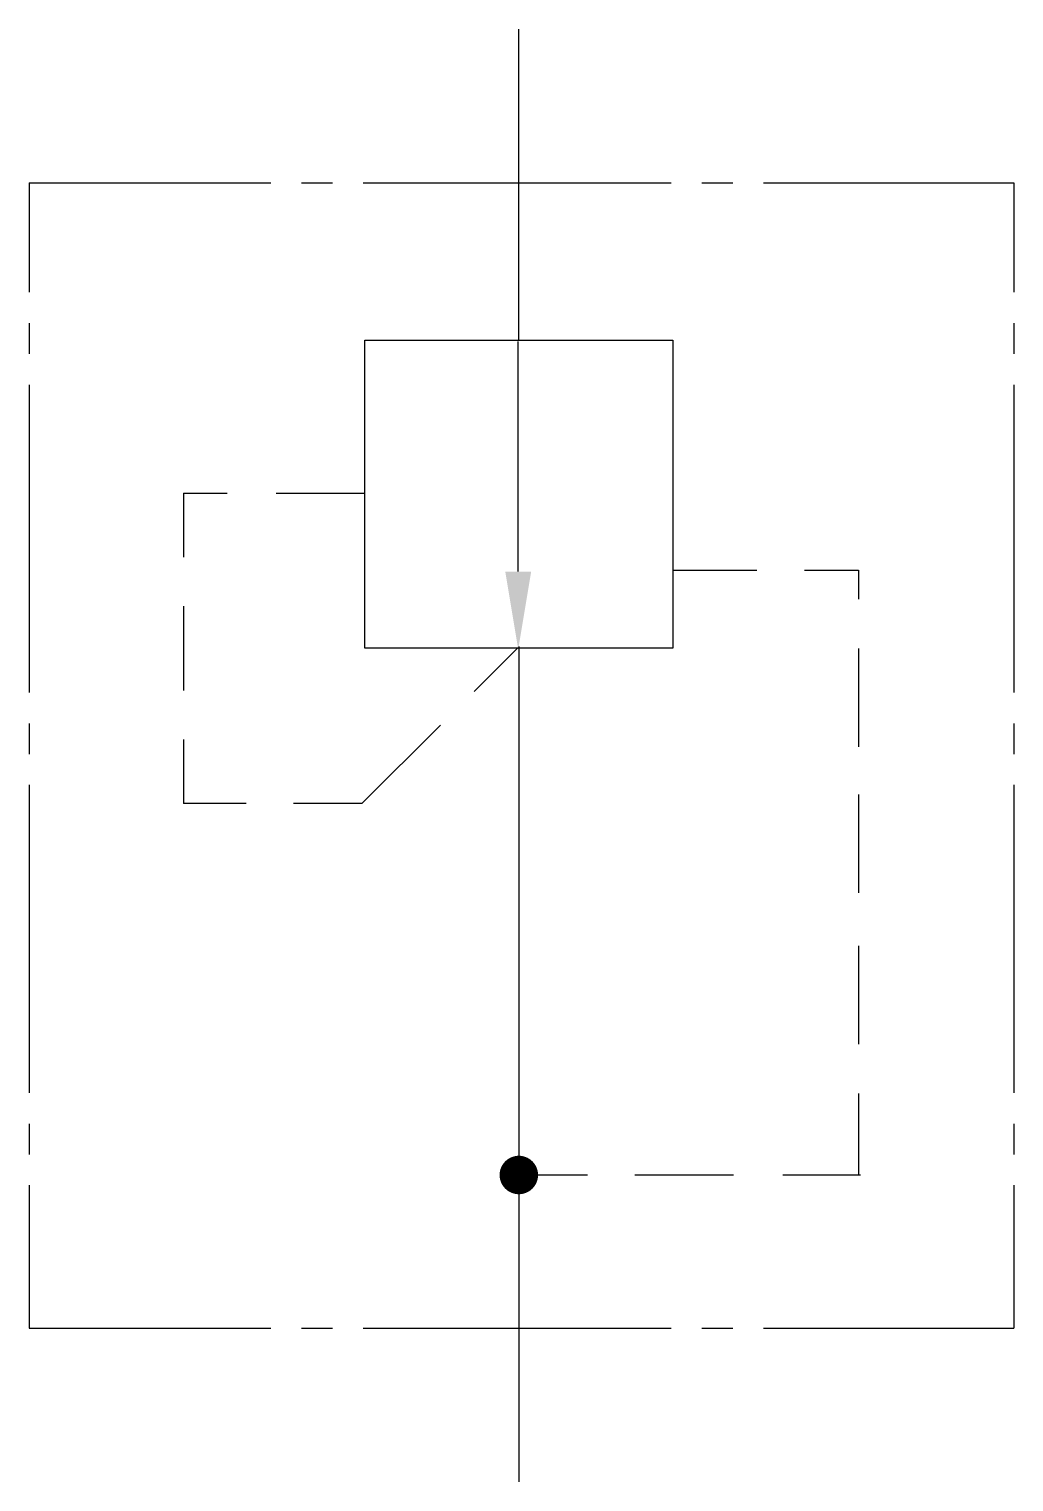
# Model space of a CAD drawing. Extents: x 228 to 699, y 698 to 1062.
# Drawn here: x 238.69 to 270.67, y 697.76 to 744.94 of the extents above; entities outside this region: 3.
import ezdxf

# ---------------------------------------------------------------- set-up
doc = ezdxf.new("R2010")
doc.units = 0
doc.header["$LTSCALE"] = 5
doc.layers.add('11', color=1, linetype='CONTINUOUS')
doc.layers.add('12', color=2, linetype='CONTINUOUS')

# ---------------------------------------------------------------- blocks, each defined once
blk = doc.blocks.new('5236')
at = {"layer": '11', "color": 0}
for p, q in [((342.018, 47.871), (343.501, 42.874)), ((343.501, 42.874), (345.003, 47.856)), ((345.003, 47.856), (346.506, 42.874)), ((346.506, 42.874), (348.008, 47.871))]:
    blk.add_line(p, q, dxfattribs=at)
blk = doc.blocks.new('5237')
at = {"layer": '11', "color": 0}
for centre, start, end in [((345.196, 30.885), 233.1301, 306.8699), ((345.196, 18.931), 53.1301, 126.8699)]:
    blk.add_arc(centre, 5, start, end, dxfattribs=at)
blk = doc.blocks.new('5221')
at = {"layer": '11', "color": 0}
blk.add_line((318.28, 300.922), (315.625, 293.628), dxfattribs=at)
at = {"layer": '12', "color": 0}
blk.add_solid([(317.829, 301.086), (318.731, 300.758), (319.265, 303.628)], dxfattribs=at)

msp = doc.modelspace()

# ---------------------------------------------------------------- linework, layer by layer
at = {"layer": '11', "color": 0}
for p, q in [((254.591, 734.834), (254.591, 744.942)), ((249.591, 734.834), (259.591, 734.834)), ((249.591, 724.834), (249.591, 734.834)), ((249.591, 734.834), (254.591, 734.834)), ((254.573, 727.322), (254.573, 734.797)), ((259.591, 734.834), (259.591, 724.834)), ((259.591, 724.834), (249.591, 724.834)), ((254.592, 724.887), (254.592, 697.757))]:
    msp.add_line(p, q, dxfattribs=at)
at = {"layer": '11', "color": 0, "const_width": 0.625}
msp.add_lwpolyline([(254.28, 707.726, 1), (254.905, 707.726, 1)], format="xyb", close=True, dxfattribs=at)
at = {"layer": '12', "color": 0}
for p, q in [((238.686, 739.95), (238.686, 736.392)), ((238.686, 739.95), (246.538, 739.95)), ((247.538, 739.95), (248.538, 739.95)), ((249.538, 739.95), (259.538, 739.95)), ((260.538, 739.95), (261.538, 739.95)), ((262.538, 739.95), (270.672, 739.95)), ((270.672, 739.95), (270.672, 736.392)), ((238.686, 735.392), (238.686, 734.392)), ((270.672, 735.392), (270.672, 734.392)), ((238.686, 733.392), (238.686, 723.392)), ((270.672, 733.392), (270.672, 723.392)), ((243.703, 729.868), (245.122, 729.868)), ((243.703, 729.868), (243.703, 727.796)), ((246.714, 729.868), (249.591, 729.868)), ((259.591, 727.368), (262.325, 727.368)), ((263.865, 727.368), (265.627, 727.368)), ((265.627, 727.368), (265.627, 726.426)), ((243.703, 726.196), (243.703, 723.463)), ((254.547, 724.834), (253.141, 723.428)), ((265.627, 724.826), (265.627, 721.626)), ((238.686, 722.392), (238.686, 721.392)), ((252.052, 722.339), (249.499, 719.787)), ((270.672, 722.392), (270.672, 721.392)), ((243.703, 721.87), (243.703, 719.787)), ((238.686, 720.392), (238.686, 710.392)), ((265.627, 720.085), (265.627, 716.885)), ((270.672, 720.392), (270.672, 710.392)), ((245.736, 719.787), (243.703, 719.787)), ((249.499, 719.787), (247.277, 719.787)), ((265.627, 715.171), (265.627, 711.971)), ((265.627, 710.371), (265.627, 707.718)), ((238.686, 709.392), (238.686, 708.392)), ((270.672, 709.392), (270.672, 708.392)), ((238.686, 707.392), (238.686, 702.752)), ((256.825, 707.718), (254.592, 707.718)), ((261.565, 707.718), (258.365, 707.718)), ((265.686, 707.718), (263.165, 707.718)), ((270.672, 707.392), (270.672, 702.752)), ((238.686, 702.752), (246.538, 702.752)), ((247.538, 702.752), (248.538, 702.752)), ((249.538, 702.752), (259.538, 702.752)), ((260.538, 702.752), (261.538, 702.752)), ((262.538, 702.752), (270.672, 702.752))]:
    msp.add_line(p, q, dxfattribs=at)
msp.add_solid([(254.993, 727.322), (254.153, 727.322), (254.573, 724.802)], dxfattribs=at)

# ---------------------------------------------------------------- block references
at = {"layer": '11', "color": 0}
for name, p, rotation in [('5237', (254.691, 713.72), 90), ('5221', (259.586, 716.362), 320)]:
    msp.add_blockref(name, p, dxfattribs=dict(at, rotation=rotation))
msp.add_blockref('5236', (262.658, 729.974), dxfattribs=at)

doc.saveas('drawing.dxf')
